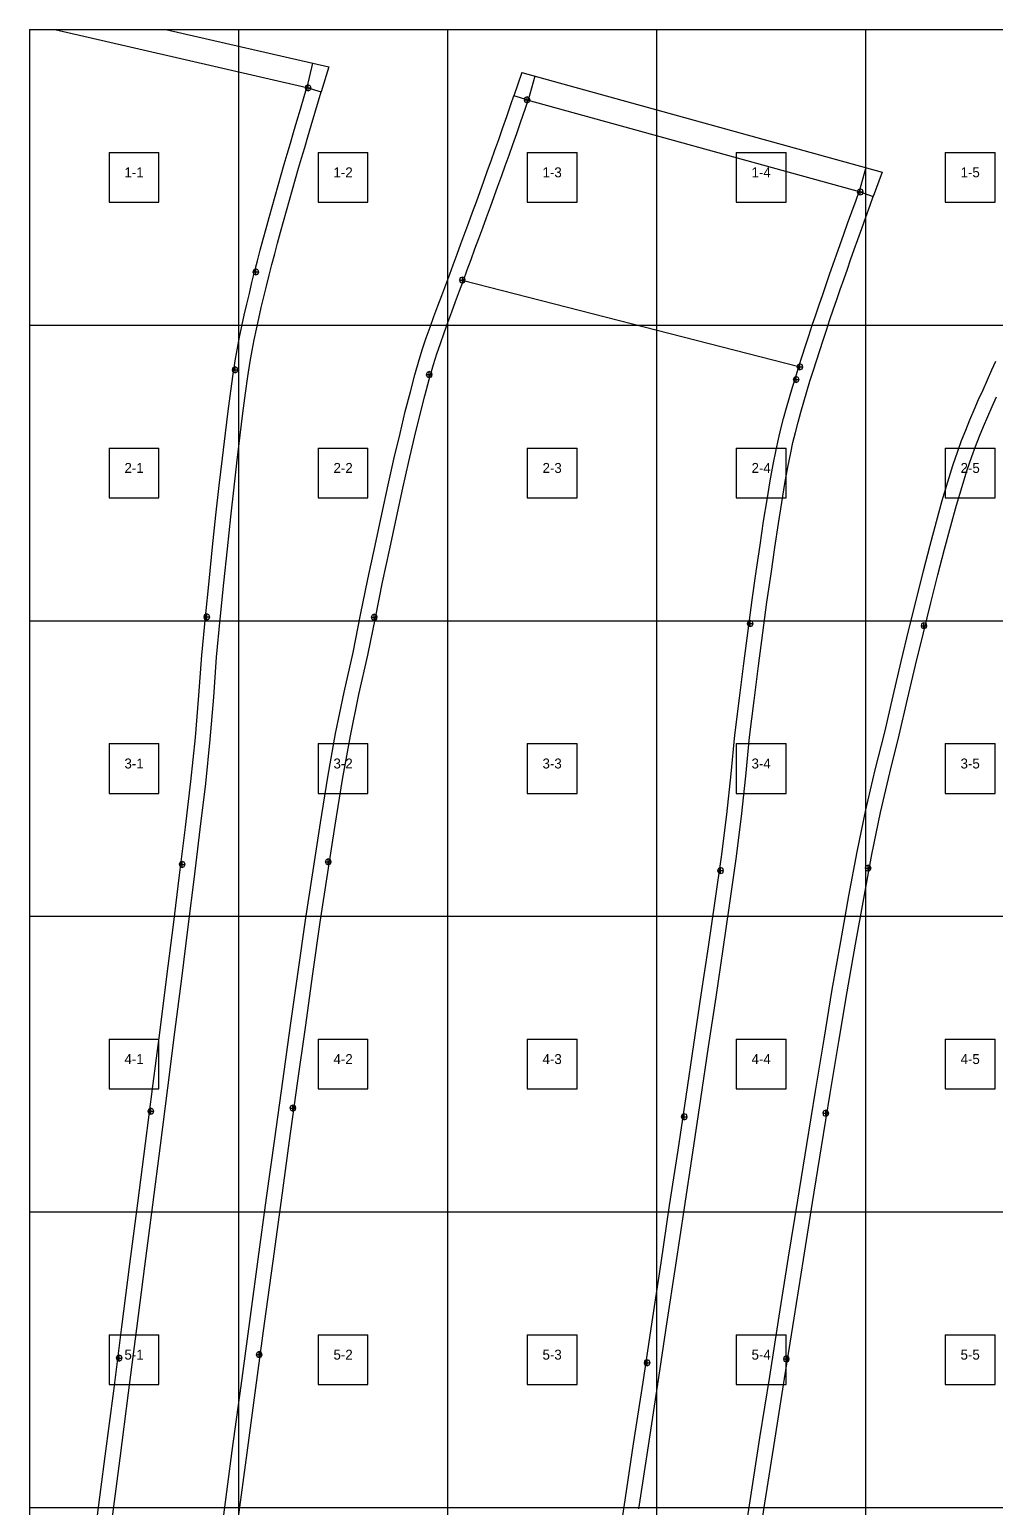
# Model space of a CAD drawing. Header units: metres. Extents: x 0 to 4830, y -2970 to 0.
# Drawn here: x 0 to 970, y -1485 to 0 of the extents above; entities that cross this region are included whole.
import ezdxf
from ezdxf.enums import TextEntityAlignment as Align

# ---------------------------------------------------------------- set-up
doc = ezdxf.new("R2010")
doc.units = ezdxf.units.M
doc.layers.add('default', color=7, linetype='Continuous')
doc.layers.add('TEXTLAYER', color=7, linetype='Continuous')

msp = doc.modelspace()

# ---------------------------------------------------------------- linework, layer by layer
at = {"color": 9}
for p, q in [((0, 0), (210, 0)), ((0, 0), (0, -297)), ((210, 0), (210, -297)), ((210, 0), (420, 0)), ((210, 0), (210, -297)), ((420, 0), (420, -297)), ((420, 0), (630, 0)), ((420, 0), (420, -297)), ((630, 0), (630, -297)), ((630, 0), (840, 0)), ((630, 0), (630, -297)), ((840, 0), (840, -297)), ((840, 0), (1050, 0)), ((840, 0), (840, -297)), ((80, -123.5), (130, -123.5)), ((80, -123.5), (80, -173.5)), ((130, -173.5), (130, -123.5)), ((290, -123.5), (340, -123.5)), ((290, -123.5), (290, -173.5)), ((340, -173.5), (340, -123.5)), ((500, -123.5), (550, -123.5)), ((500, -123.5), (500, -173.5)), ((550, -173.5), (550, -123.5)), ((710, -123.5), (760, -123.5)), ((710, -123.5), (710, -173.5)), ((760, -173.5), (760, -123.5)), ((920, -123.5), (970, -123.5)), ((920, -123.5), (920, -173.5)), ((970, -173.5), (970, -123.5)), ((80, -173.5), (130, -173.5)), ((290, -173.5), (340, -173.5)), ((500, -173.5), (550, -173.5)), ((710, -173.5), (760, -173.5)), ((920, -173.5), (970, -173.5)), ((0, -297), (210, -297)), ((0, -297), (210, -297)), ((0, -297), (0, -594)), ((210, -297), (420, -297)), ((210, -297), (210, -594)), ((210, -297), (420, -297)), ((210, -297), (210, -594)), ((420, -297), (630, -297)), ((420, -297), (420, -594)), ((420, -297), (630, -297)), ((420, -297), (420, -594)), ((630, -297), (840, -297)), ((630, -297), (630, -594)), ((630, -297), (840, -297)), ((630, -297), (630, -594)), ((840, -297), (1050, -297)), ((840, -297), (840, -594)), ((840, -297), (1050, -297)), ((840, -297), (840, -594)), ((80, -420.5), (130, -420.5)), ((80, -420.5), (80, -470.5)), ((130, -470.5), (130, -420.5)), ((290, -420.5), (340, -420.5)), ((290, -420.5), (290, -470.5)), ((340, -470.5), (340, -420.5)), ((500, -420.5), (550, -420.5)), ((500, -420.5), (500, -470.5)), ((550, -470.5), (550, -420.5)), ((710, -420.5), (760, -420.5)), ((710, -420.5), (710, -470.5)), ((760, -470.5), (760, -420.5)), ((920, -420.5), (970, -420.5)), ((920, -420.5), (920, -470.5)), ((970, -470.5), (970, -420.5)), ((80, -470.5), (130, -470.5)), ((290, -470.5), (340, -470.5)), ((500, -470.5), (550, -470.5)), ((710, -470.5), (760, -470.5)), ((920, -470.5), (970, -470.5)), ((0, -594), (210, -594)), ((0, -594), (210, -594)), ((0, -594), (0, -891)), ((210, -594), (420, -594)), ((210, -594), (210, -891)), ((210, -594), (420, -594)), ((210, -594), (210, -891)), ((420, -594), (630, -594)), ((420, -594), (420, -891)), ((420, -594), (630, -594)), ((420, -594), (420, -891)), ((630, -594), (840, -594)), ((630, -594), (630, -891)), ((630, -594), (840, -594)), ((630, -594), (630, -891)), ((840, -594), (1050, -594)), ((840, -594), (840, -891)), ((840, -594), (1050, -594)), ((840, -594), (840, -891)), ((80, -717.5), (130, -717.5)), ((80, -717.5), (80, -767.5)), ((130, -767.5), (130, -717.5)), ((290, -717.5), (340, -717.5)), ((290, -717.5), (290, -767.5)), ((340, -767.5), (340, -717.5)), ((500, -717.5), (550, -717.5)), ((500, -717.5), (500, -767.5)), ((550, -767.5), (550, -717.5)), ((710, -717.5), (760, -717.5)), ((710, -717.5), (710, -767.5)), ((760, -767.5), (760, -717.5)), ((920, -717.5), (970, -717.5)), ((920, -717.5), (920, -767.5)), ((970, -767.5), (970, -717.5)), ((80, -767.5), (130, -767.5)), ((290, -767.5), (340, -767.5)), ((500, -767.5), (550, -767.5)), ((710, -767.5), (760, -767.5)), ((920, -767.5), (970, -767.5)), ((0, -891), (210, -891)), ((0, -891), (210, -891)), ((0, -891), (0, -1188)), ((210, -891), (420, -891)), ((210, -891), (210, -1188)), ((210, -891), (420, -891)), ((210, -891), (210, -1188)), ((420, -891), (630, -891)), ((420, -891), (420, -1188)), ((420, -891), (630, -891)), ((420, -891), (420, -1188)), ((630, -891), (840, -891)), ((630, -891), (630, -1188)), ((630, -891), (840, -891)), ((630, -891), (630, -1188)), ((840, -891), (1050, -891)), ((840, -891), (840, -1188)), ((840, -891), (1050, -891)), ((840, -891), (840, -1188)), ((80, -1014.5), (130, -1014.5)), ((80, -1014.5), (80, -1064.5)), ((130, -1064.5), (130, -1014.5)), ((290, -1014.5), (340, -1014.5)), ((290, -1014.5), (290, -1064.5)), ((340, -1064.5), (340, -1014.5)), ((500, -1014.5), (550, -1014.5)), ((500, -1014.5), (500, -1064.5)), ((550, -1064.5), (550, -1014.5)), ((710, -1014.5), (760, -1014.5)), ((710, -1014.5), (710, -1064.5)), ((760, -1064.5), (760, -1014.5)), ((920, -1014.5), (970, -1014.5)), ((920, -1014.5), (920, -1064.5)), ((970, -1064.5), (970, -1014.5)), ((80, -1064.5), (130, -1064.5)), ((290, -1064.5), (340, -1064.5)), ((500, -1064.5), (550, -1064.5)), ((710, -1064.5), (760, -1064.5)), ((920, -1064.5), (970, -1064.5)), ((0, -1188), (210, -1188)), ((0, -1188), (210, -1188)), ((0, -1188), (0, -1485)), ((210, -1188), (420, -1188)), ((210, -1188), (210, -1485)), ((210, -1188), (420, -1188)), ((210, -1188), (210, -1485)), ((420, -1188), (630, -1188)), ((420, -1188), (420, -1485)), ((420, -1188), (630, -1188)), ((420, -1188), (420, -1485)), ((630, -1188), (840, -1188)), ((630, -1188), (630, -1485)), ((630, -1188), (840, -1188)), ((630, -1188), (630, -1485)), ((840, -1188), (1050, -1188)), ((840, -1188), (840, -1485)), ((840, -1188), (1050, -1188)), ((840, -1188), (840, -1485)), ((80, -1311.5), (130, -1311.5)), ((80, -1311.5), (80, -1361.5)), ((130, -1361.5), (130, -1311.5)), ((290, -1311.5), (340, -1311.5)), ((290, -1311.5), (290, -1361.5)), ((340, -1361.5), (340, -1311.5)), ((500, -1311.5), (550, -1311.5)), ((500, -1311.5), (500, -1361.5)), ((550, -1361.5), (550, -1311.5)), ((710, -1311.5), (760, -1311.5)), ((710, -1311.5), (710, -1361.5)), ((760, -1361.5), (760, -1311.5)), ((920, -1311.5), (970, -1311.5)), ((920, -1311.5), (920, -1361.5)), ((970, -1361.5), (970, -1311.5)), ((80, -1361.5), (130, -1361.5)), ((290, -1361.5), (340, -1361.5)), ((500, -1361.5), (550, -1361.5)), ((710, -1361.5), (760, -1361.5)), ((920, -1361.5), (970, -1361.5)), ((0, -1485), (210, -1485)), ((0, -1485), (210, -1485)), ((0, -1485), (0, -1782)), ((210, -1485), (420, -1485)), ((210, -1485), (210, -1782)), ((210, -1485), (420, -1485)), ((210, -1485), (210, -1782)), ((420, -1485), (630, -1485)), ((420, -1485), (420, -1782)), ((420, -1485), (630, -1485)), ((420, -1485), (420, -1782)), ((630, -1485), (840, -1485)), ((630, -1485), (630, -1782)), ((630, -1485), (840, -1485)), ((630, -1485), (630, -1782)), ((840, -1485), (1050, -1485)), ((840, -1485), (840, -1782)), ((840, -1485), (1050, -1485)), ((840, -1485), (840, -1782))]:
    msp.add_line(p, q, dxfattribs=at)
at = {"layer": 'default', "color": 7, "linetype": 'Continuous'}
for p, q in [((25.4, 0), (278.7, -58.2)), ((137, 0), (300.6, -37.6)), ((284.3, -33.8), (278.7, -58.2)), ((300.6, -37.6), (293.1, -62.5)), ((494.6, -43.3), (486.6, -66.6)), ((494.6, -43.3), (856.5, -143.2)), ((276, -67.4), (278.7, -58.2)), ((277.7, -56.4), (276.9, -58.5)), ((276.9, -58.5), (277.7, -60.7)), ((276.9, -58.5), (282.9, -58.5)), ((279.9, -55.5), (277.7, -56.4)), ((278.7, -58.2), (293.1, -62.5)), ((282, -56.4), (279.9, -55.5)), ((279.9, -61.5), (279.9, -55.5)), ((282.9, -58.5), (282, -56.4)), ((282, -60.7), (282.9, -58.5)), ((507.6, -46.9), (500.9, -71)), ((272.2, -79.9), (276, -67.4)), ((277.7, -60.7), (279.9, -61.5)), ((279.9, -61.5), (282, -60.7)), ((286.6, -84.1), (290.3, -71.7)), ((290.3, -71.7), (293.1, -62.5)), ((483.6, -75.2), (486.6, -66.6)), ((500.9, -71), (486.6, -66.6)), ((497.7, -68.5), (496.8, -70.6)), ((496.8, -70.6), (497.7, -72.7)), ((496.8, -70.6), (502.8, -70.6)), ((499.8, -67.6), (497.7, -68.5)), ((497.7, -72.7), (499.8, -73.6)), ((497.8, -80), (500.9, -71)), ((501.9, -68.5), (499.8, -67.6)), ((499.8, -73.6), (499.8, -67.6)), ((499.8, -73.6), (501.9, -72.7)), ((500.9, -71), (833.5, -162.8)), ((502.8, -70.6), (501.9, -68.5)), ((501.9, -72.7), (502.8, -70.6)), ((268.6, -92.1), (272.2, -79.9)), ((282.9, -96.4), (286.6, -84.1)), ((475.2, -99.5), (479.4, -87.5)), ((479.4, -87.5), (483.6, -75.2)), ((493.6, -92.3), (497.8, -80)), ((262, -114.3), (265.2, -103.5)), ((265.2, -103.5), (268.6, -92.1)), ((279.6, -107.7), (282.9, -96.4)), ((471.3, -110.6), (475.2, -99.5)), ((489.4, -104.4), (493.6, -92.3)), ((258.8, -125.1), (262, -114.3)), ((273.2, -129.3), (276.4, -118.6)), ((276.4, -118.6), (279.6, -107.7)), ((467.5, -121.3), (471.3, -110.6)), ((481.7, -126.3), (485.4, -115.6)), ((485.4, -115.6), (489.4, -104.4)), ((255.9, -135.1), (258.8, -125.1)), ((270.3, -139.3), (273.2, -129.3)), ((460.2, -141.6), (463.8, -131.8)), ((463.8, -131.8), (467.5, -121.3)), ((477.9, -136.9), (481.7, -126.3)), ((249.7, -156.6), (252.8, -146)), ((252.8, -146), (255.9, -135.1)), ((267.2, -150.1), (270.3, -139.3)), ((456.4, -152.2), (460.2, -141.6)), ((470.5, -157.3), (474.4, -146.7)), ((474.4, -146.7), (477.9, -136.9)), ((840.1, -138.7), (833.5, -162.8)), ((856.5, -143.2), (847.6, -167.9)), ((246.7, -167.3), (249.7, -156.6)), ((261.2, -171.3), (264.2, -160.7)), ((264.2, -160.7), (267.2, -150.1)), ((448.9, -173), (452.7, -162.6)), ((452.7, -162.6), (456.4, -152.2)), ((466.8, -167.7), (470.5, -157.3)), ((830.4, -171.5), (833.5, -162.8)), ((832.5, -161.1), (831.6, -163.2)), ((831.6, -163.2), (837.6, -163.2)), ((831.6, -163.2), (832.5, -165.3)), ((834.6, -160.2), (832.5, -161.1)), ((833.5, -162.8), (847.6, -167.9)), ((836.7, -161.1), (834.6, -160.2)), ((834.6, -166.2), (834.6, -160.2)), ((837.6, -163.2), (836.7, -161.1)), ((836.7, -165.3), (837.6, -163.2)), ((243.6, -178.2), (246.7, -167.3)), ((258.1, -182.2), (261.2, -171.3)), ((445, -183.6), (448.9, -173)), ((459.1, -188.8), (463, -178.1)), ((463, -178.1), (466.8, -167.7)), ((826.1, -183.3), (830.4, -171.5)), ((832.5, -165.3), (834.6, -166.2)), ((834.6, -166.2), (836.7, -165.3)), ((840.2, -188.4), (844.5, -176.5)), ((844.5, -176.5), (847.6, -167.9)), ((237.7, -199.8), (240.7, -188.8)), ((240.7, -188.8), (243.6, -178.2)), ((252.2, -203.7), (255.2, -192.8)), ((255.2, -192.8), (258.1, -182.2)), ((441.2, -194), (445, -183.6)), ((455.3, -199.1), (459.1, -188.8)), ((821.9, -194.9), (826.1, -183.3)), ((836, -200), (840.2, -188.4)), ((234.7, -210.7), (237.7, -199.8)), ((249.2, -214.6), (252.2, -203.7)), ((433.4, -215.2), (437.3, -204.7)), ((437.3, -204.7), (441.2, -194)), ((451.4, -209.8), (455.3, -199.1)), ((814.4, -216.1), (818.1, -205.7)), ((818.1, -205.7), (821.9, -194.9)), ((832.2, -210.8), (836, -200)), ((229, -232.4), (231.8, -221.6)), ((231.8, -221.6), (234.7, -210.7)), ((246.3, -225.4), (249.2, -214.6)), ((429.6, -225.8), (433.4, -215.2)), ((443.6, -231), (447.5, -220.4)), ((447.5, -220.4), (451.4, -209.8)), ((810.8, -226.3), (814.4, -216.1)), ((824.9, -231.3), (828.5, -221.1)), ((828.5, -221.1), (832.2, -210.8)), ((226.1, -243.3), (229, -232.4)), ((240.7, -246.9), (243.5, -236.2)), ((243.5, -236.2), (246.3, -225.4)), ((422.1, -245.9), (425.7, -236.4)), ((425.7, -236.4), (429.6, -225.8)), ((439.8, -241.5), (443.6, -231)), ((803.8, -246.1), (807.4, -235.8)), ((807.4, -235.8), (810.8, -226.3)), ((821.6, -240.8), (824.9, -231.3)), ((223.4, -254.2), (226.1, -243.3)), ((225.2, -241.4), (224.3, -243.6)), ((224.3, -243.6), (225.2, -245.7)), ((224.3, -243.6), (230.3, -243.6)), ((227.3, -240.6), (225.2, -241.4)), ((225.2, -245.7), (227.3, -246.6)), ((229.4, -241.4), (227.3, -240.6)), ((227.3, -246.6), (227.3, -240.6)), ((227.3, -246.6), (229.4, -245.7)), ((230.3, -243.6), (229.4, -241.4)), ((229.4, -245.7), (230.3, -243.6)), ((238, -257.8), (240.7, -246.9)), ((418.1, -256.5), (422.1, -245.9)), ((432.7, -249.5), (431.8, -251.7)), ((431.8, -251.7), (432.7, -253.8)), ((431.8, -251.7), (437.8, -251.7)), ((432, -262.6), (435.9, -252.1)), ((434.8, -248.7), (432.7, -249.5)), ((436.9, -249.5), (434.8, -248.7)), ((434.8, -254.7), (434.8, -248.7)), ((435.9, -252.1), (439.8, -241.5)), ((435.9, -252.1), (772.9, -338.5)), ((437.8, -251.7), (436.9, -249.5)), ((436.9, -253.8), (437.8, -251.7)), ((800.3, -256.2), (803.8, -246.1)), ((814.5, -261.1), (818, -251)), ((818, -251), (821.6, -240.8)), ((218.2, -276.1), (220.8, -265.1)), ((220.8, -265.1), (223.4, -254.2)), ((235.3, -268.6), (238, -257.8)), ((410.2, -277.6), (414.1, -267.1)), ((414.1, -267.1), (418.1, -256.5)), ((428, -273.1), (432, -262.6)), ((432.7, -253.8), (434.8, -254.7)), ((434.8, -254.7), (436.9, -253.8)), ((793.3, -276.7), (796.8, -266.3)), ((796.8, -266.3), (800.3, -256.2)), ((811, -271.2), (814.5, -261.1)), ((215.6, -287), (218.2, -276.1)), ((230.3, -290.3), (232.8, -279.4)), ((232.8, -279.4), (235.3, -268.6)), ((406.3, -288.3), (410.2, -277.6)), ((424.1, -283.6), (428, -273.1)), ((789.9, -286.8), (793.3, -276.7)), ((804.1, -291.5), (807.5, -281.5)), ((807.5, -281.5), (811, -271.2)), ((213.2, -298), (215.6, -287)), ((227.9, -301), (230.3, -290.3)), ((402.4, -299), (406.3, -288.3)), ((416.4, -304.7), (420.2, -294.2)), ((420.2, -294.2), (424.1, -283.6)), ((786.3, -297.2), (789.9, -286.8)), ((800.6, -301.9), (804.1, -291.5)), ((208.8, -320), (210.9, -309)), ((210.9, -309), (213.2, -298)), ((223.6, -322.6), (225.6, -311.8)), ((225.6, -311.8), (227.9, -301)), ((394.9, -320.7), (398.6, -309.8)), ((398.6, -309.8), (402.4, -299)), ((412.7, -315.3), (416.4, -304.7)), ((779.5, -317.9), (782.9, -307.6)), ((782.9, -307.6), (786.3, -297.2)), ((797.2, -312.2), (800.6, -301.9)), ((206.9, -331), (208.8, -320)), ((221.7, -333.4), (223.6, -322.6)), ((391.5, -331.8), (394.9, -320.7)), ((405.7, -336.6), (409.1, -325.9)), ((409.1, -325.9), (412.7, -315.3)), ((776.2, -328.2), (779.5, -317.9)), ((790.5, -332.8), (793.8, -322.5)), ((793.8, -322.5), (797.2, -312.2)), ((204.3, -339.8), (203.4, -341.9)), ((206.4, -338.9), (204.3, -339.8)), ((204.5, -346.4), (206.9, -331)), ((208.5, -339.8), (206.4, -338.9)), ((206.4, -344.9), (206.4, -338.9)), ((209.4, -341.9), (208.5, -339.8)), ((219.3, -348.6), (221.7, -333.4)), ((387, -347.1), (391.5, -331.8)), ((401.4, -351.6), (405.7, -336.6)), ((769.7, -349), (772.9, -338.5)), ((771.9, -336.8), (771, -338.9)), ((771, -338.9), (771.9, -341)), ((771, -338.9), (777, -338.9)), ((774, -335.9), (771.9, -336.8)), ((771.9, -341), (774, -341.9)), ((772.9, -338.5), (776.2, -328.2)), ((776.1, -336.8), (774, -335.9)), ((774, -341.9), (774, -335.9)), ((774, -341.9), (776.1, -341)), ((777, -338.9), (776.1, -336.8)), ((776.1, -341), (777, -338.9)), ((787.2, -343.1), (790.5, -332.8)), ((966.9, -342), (970.9, -333.1)), ((202.1, -363.4), (204.5, -346.4)), ((203.4, -341.9), (204.3, -344)), ((203.4, -341.9), (209.4, -341.9)), ((204.3, -344), (206.4, -344.9)), ((206.4, -344.9), (208.5, -344)), ((208.5, -344), (209.4, -341.9)), ((216.9, -365.5), (219.3, -348.6)), ((382.6, -364), (387, -347.1)), ((397, -368.2), (401.4, -351.6)), ((399.4, -344.6), (398.6, -346.7)), ((398.6, -346.7), (399.4, -348.9)), ((398.6, -346.7), (404.6, -346.7)), ((401.6, -343.7), (399.4, -344.6)), ((399.4, -348.9), (401.6, -349.7)), ((403.7, -344.6), (401.6, -343.7)), ((401.6, -349.7), (401.6, -343.7)), ((401.6, -349.7), (403.7, -348.9)), ((404.6, -346.7), (403.7, -344.6)), ((403.7, -348.9), (404.6, -346.7)), ((766.5, -359.4), (769.7, -349)), ((768, -349.6), (767.1, -351.7)), ((767.1, -351.7), (768, -353.8)), ((767.1, -351.7), (773.1, -351.7)), ((770.1, -348.7), (768, -349.6)), ((768, -353.8), (770.1, -354.7)), ((770.1, -354.7), (770.1, -348.7)), ((772.2, -349.6), (770.1, -348.7)), ((770.1, -354.7), (772.2, -353.8)), ((773.1, -351.7), (772.2, -349.6)), ((772.2, -353.8), (773.1, -351.7)), ((780.9, -363.7), (784, -353.4)), ((784, -353.4), (787.2, -343.1)), ((957.9, -361.9), (962.4, -352)), ((962.4, -352), (966.9, -342)), ((199.4, -383.5), (202.1, -363.4)), ((214.3, -385.4), (216.9, -365.5)), ((377.5, -383.8), (382.6, -364)), ((392, -387.8), (397, -368.2)), ((760.5, -380.2), (763.5, -369.8)), ((763.5, -369.8), (766.5, -359.4)), ((777.8, -374), (780.9, -363.7)), ((953.5, -371.9), (957.9, -361.9)), ((967, -378.8), (971.4, -368.9)), ((196.7, -405.7), (199.4, -383.5)), ((211.6, -407.6), (214.3, -385.4)), ((372.2, -405.8), (377.5, -383.8)), ((757.6, -390.7), (760.5, -380.2)), ((772.1, -394.6), (774.9, -384.3)), ((774.9, -384.3), (777.8, -374)), ((944.7, -392.2), (949.1, -382)), ((949.1, -382), (953.5, -371.9)), ((962.7, -388.8), (967, -378.8)), ((386.7, -409.6), (392, -387.8)), ((754.8, -401.2), (757.6, -390.7)), ((769.4, -404.8), (772.1, -394.6)), ((940.5, -402.4), (944.7, -392.2)), ((954.2, -408.7), (958.4, -398.7)), ((958.4, -398.7), (962.7, -388.8)), ((193.7, -430.7), (196.7, -405.7)), ((208.6, -432.6), (211.6, -407.6)), ((366.4, -430.4), (372.2, -405.8)), ((381, -434.1), (386.7, -409.6)), ((750, -422.3), (752.3, -411.7)), ((752.3, -411.7), (754.8, -401.2)), ((764.7, -425.3), (766.9, -415)), ((766.9, -415), (769.4, -404.8)), ((932.5, -423.5), (936.3, -412.9)), ((936.3, -412.9), (940.5, -402.4)), ((950.2, -418.8), (954.2, -408.7)), ((360.4, -457.5), (366.4, -430.4)), ((747, -437.1), (750, -422.3)), ((761.8, -439.8), (764.7, -425.3)), ((927.5, -438.2), (932.5, -423.5)), ((941.7, -443.3), (946.5, -429)), ((946.5, -429), (950.2, -418.8)), ((190.6, -458.1), (193.7, -430.7)), ((205.5, -459.9), (208.6, -432.6)), ((375, -460.9), (381, -434.1)), ((744.1, -453.4), (747, -437.1)), ((758.9, -456), (761.8, -439.8)), ((922.5, -454.3), (927.5, -438.2)), ((936.8, -459.1), (941.7, -443.3)), ((187.2, -487.9), (190.6, -458.1)), ((202.1, -489.7), (205.5, -459.9)), ((354, -486.9), (360.4, -457.5)), ((740.9, -472.7), (744.1, -453.4)), ((755.7, -475.2), (758.9, -456)), ((916.9, -473.3), (922.5, -454.3)), ((931.2, -477.9), (936.8, -459.1)), ((368.6, -490.2), (375, -460.9)), ((737.5, -494.1), (740.9, -472.7)), ((752.3, -496.5), (755.7, -475.2)), ((911, -494.4), (916.9, -473.3)), ((183.8, -519.9), (187.2, -487.9)), ((198.7, -521.8), (202.1, -489.7)), ((347.2, -518.6), (354, -486.9)), ((925.4, -498.7), (931.2, -477.9)), ((361.9, -521.7), (368.6, -490.2)), ((733.9, -518.1), (737.5, -494.1)), ((748.7, -520.5), (752.3, -496.5)), ((904.7, -518), (911, -494.4)), ((919.1, -522.2), (925.4, -498.7)), ((340, -552.3), (347.2, -518.6)), ((730.1, -544.5), (733.9, -518.1)), ((898, -544), (904.7, -518)), ((180.4, -554.2), (183.8, -519.9)), ((195.3, -556), (198.7, -521.8)), ((354.7, -555.3), (361.9, -521.7)), ((744.9, -546.8), (748.7, -520.5)), ((912.5, -548), (919.1, -522.2)), ((726, -573.2), (730.1, -544.5)), ((740.8, -575.5), (744.9, -546.8)), ((891, -572.3), (898, -544)), ((905.5, -576.1), (912.5, -548)), ((176.8, -590.4), (180.4, -554.2)), ((191.6, -592.3), (195.3, -556)), ((332.6, -588.2), (340, -552.3)), ((347.4, -591), (354.7, -555.3)), ((721.8, -604), (726, -573.2)), ((736.6, -606.3), (740.8, -575.5)), ((883.5, -602.7), (891, -572.3)), ((898, -606.3), (905.5, -576.1)), ((173, -628.7), (176.8, -590.4)), ((175.9, -588.1), (175, -590.2)), ((175, -590.2), (175.9, -592.3)), ((175, -590.2), (181, -590.2)), ((178, -587.2), (175.9, -588.1)), ((175.9, -592.3), (178, -593.2)), ((180.1, -588.1), (178, -587.2)), ((178, -593.2), (178, -587.2)), ((178, -593.2), (180.1, -592.3)), ((181, -590.2), (180.1, -588.1)), ((180.1, -592.3), (181, -590.2)), ((187.8, -630.6), (191.6, -592.3)), ((325.1, -626), (332.6, -588.2)), ((339.8, -628.7), (347.4, -591)), ((344.1, -588.5), (343.2, -590.6)), ((343.2, -590.6), (344.1, -592.7)), ((343.2, -590.6), (349.2, -590.6)), ((346.2, -587.6), (344.1, -588.5)), ((344.1, -592.7), (346.2, -593.6)), ((348.4, -588.5), (346.2, -587.6)), ((346.2, -593.6), (346.2, -587.6)), ((346.2, -593.6), (348.4, -592.7)), ((349.2, -590.6), (348.4, -588.5)), ((348.4, -592.7), (349.2, -590.6)), ((724, -593.8), (721.9, -594.7)), ((726.1, -594.7), (724, -593.8)), ((724, -599.8), (724, -593.8)), ((717.6, -637), (721.8, -604)), ((721.9, -594.7), (721, -596.8)), ((721, -596.8), (721.9, -599)), ((721, -596.8), (727, -596.8)), ((721.9, -599), (724, -599.8)), ((724, -599.8), (726.1, -599)), ((727, -596.8), (726.1, -594.7)), ((726.1, -599), (727, -596.8)), ((732.4, -639.3), (736.6, -606.3)), ((875.6, -635.1), (883.5, -602.7)), ((890.2, -638.6), (898, -606.3)), ((896.5, -596.8), (895.6, -599)), ((895.6, -599), (896.5, -601.1)), ((895.6, -599), (901.6, -599)), ((898.6, -596), (896.5, -596.8)), ((896.5, -601.1), (898.6, -602)), ((900.7, -596.8), (898.6, -596)), ((898.6, -602), (898.6, -596)), ((898.6, -602), (900.7, -601.1)), ((901.6, -599), (900.7, -596.8)), ((900.7, -601.1), (901.6, -599)), ((170.2, -669.1), (173, -628.7)), ((185, -671), (187.8, -630.6)), ((316.1, -665.7), (325.1, -626)), ((330.9, -668.2), (339.8, -628.7)), ((713.2, -672), (717.6, -637)), ((867.5, -669.6), (875.6, -635.1)), ((882.1, -672.8), (890.2, -638.6)), ((728, -674.2), (732.4, -639.3)), ((307.5, -707.4), (316.1, -665.7)), ((322.4, -709.7), (330.9, -668.2)), ((166.6, -711.4), (170.2, -669.1)), ((181.5, -713.3), (185, -671)), ((708.5, -708.9), (713.2, -672)), ((723.4, -711.1), (728, -674.2)), ((859.2, -706), (867.5, -669.6)), ((873.8, -709), (882.1, -672.8)), ((162.1, -755.6), (166.6, -711.4)), ((299.6, -751.2), (307.5, -707.4)), ((314.4, -753.5), (322.4, -709.7)), ((704.9, -747.9), (708.5, -708.9)), ((719.7, -750.1), (723.4, -711.1)), ((849.5, -744), (859.2, -706)), ((864.2, -746.9), (873.8, -709)), ((177, -757.5), (181.5, -713.3)), ((156.6, -801.6), (162.1, -755.6)), ((292.2, -797), (299.6, -751.2)), ((307.1, -799.3), (314.4, -753.5)), ((700.5, -788.6), (704.9, -747.9)), ((715.3, -790.9), (719.7, -750.1)), ((840.2, -784.1), (849.5, -744)), ((854.9, -786.9), (864.2, -746.9)), ((171.5, -803.5), (177, -757.5)), ((831.4, -826.3), (840.2, -784.1)), ((846.2, -828.9), (854.9, -786.9)), ((150.8, -849.6), (156.6, -801.6)), ((284.8, -844.9), (292.2, -797)), ((299.6, -847.1), (307.1, -799.3)), ((695, -831.2), (700.5, -788.6)), ((709.9, -833.4), (715.3, -790.9)), ((165.7, -851.5), (171.5, -803.5)), ((688.7, -875.5), (695, -831.2)), ((823.2, -870.4), (831.4, -826.3)), ((838, -873), (846.2, -828.9)), ((151.2, -836.8), (150.3, -838.9)), ((150.3, -838.9), (151.2, -841.1)), ((150.3, -838.9), (156.3, -838.9)), ((153.3, -835.9), (151.2, -836.8)), ((151.2, -841.1), (153.3, -841.9)), ((155.4, -836.8), (153.3, -835.9)), ((153.3, -841.9), (153.3, -835.9)), ((153.3, -841.9), (155.4, -841.1)), ((156.3, -838.9), (155.4, -836.8)), ((155.4, -841.1), (156.3, -838.9)), ((277.3, -894.8), (284.8, -844.9)), ((298, -834.2), (297.1, -836.3)), ((297.1, -836.3), (298, -838.4)), ((297.1, -836.3), (303.1, -836.3)), ((300.1, -833.3), (298, -834.2)), ((298, -838.4), (300.1, -839.3)), ((302.2, -834.2), (300.1, -833.3)), ((300.1, -839.3), (300.1, -833.3)), ((300.1, -839.3), (302.2, -838.4)), ((303.1, -836.3), (302.2, -834.2)), ((302.2, -838.4), (303.1, -836.3)), ((692.1, -842.9), (691.3, -845.1)), ((691.3, -845.1), (692.1, -847.2)), ((691.3, -845.1), (697.3, -845.1)), ((694.3, -842.1), (692.1, -842.9)), ((696.4, -842.9), (694.3, -842.1)), ((694.3, -848.1), (694.3, -842.1)), ((697.3, -845.1), (696.4, -842.9)), ((696.4, -847.2), (697.3, -845.1)), ((703.5, -877.8), (709.9, -833.4)), ((840.3, -840.5), (839.4, -842.6)), ((839.4, -842.6), (840.3, -844.7)), ((839.4, -842.6), (845.4, -842.6)), ((842.4, -839.6), (840.3, -840.5)), ((840.3, -844.7), (842.4, -845.6)), ((844.6, -840.5), (842.4, -839.6)), ((842.4, -845.6), (842.4, -839.6)), ((842.4, -845.6), (844.6, -844.7)), ((845.4, -842.6), (844.6, -840.5)), ((844.6, -844.7), (845.4, -842.6)), ((144.6, -899.6), (150.8, -849.6)), ((159.5, -901.5), (165.7, -851.5)), ((292.1, -896.9), (299.6, -847.1)), ((692.1, -847.2), (694.3, -848.1)), ((694.3, -848.1), (696.4, -847.2)), ((682, -921.8), (688.7, -875.5)), ((814.9, -916.5), (823.2, -870.4)), ((829.7, -919), (838, -873)), ((696.8, -924), (703.5, -877.8)), ((138, -951.6), (144.6, -899.6)), ((152.9, -953.5), (159.5, -901.5)), ((269.8, -946.7), (277.3, -894.8)), ((284.7, -948.8), (292.1, -896.9)), ((806.5, -964.6), (814.9, -916.5)), ((821.3, -967), (829.7, -919)), ((674.9, -969.9), (682, -921.8)), ((689.8, -972.2), (696.8, -924)), ((262.2, -1000.7), (269.8, -946.7)), ((277.1, -1002.8), (284.7, -948.8)), ((131.1, -1005.6), (138, -951.6)), ((146, -1007.5), (152.9, -953.5)), ((798.2, -1014.6), (806.5, -964.6)), ((667.4, -1020), (674.9, -969.9)), ((682.2, -1022.2), (689.8, -972.2)), ((813, -1017), (821.3, -967)), ((123.9, -1061.6), (131.1, -1005.6)), ((138.8, -1063.5), (146, -1007.5)), ((254.4, -1056.6), (262.2, -1000.7)), ((269.3, -1058.7), (277.1, -1002.8)), ((659.6, -1072.1), (667.4, -1020)), ((674.4, -1074.3), (682.2, -1022.2)), ((789.6, -1066.6), (798.2, -1014.6)), ((804.4, -1069), (813, -1017)), ((116.5, -1119.5), (123.9, -1061.6)), ((131.4, -1121.4), (138.8, -1063.5)), ((246.4, -1114.5), (254.4, -1056.6)), ((261.3, -1116.5), (269.3, -1058.7)), ((780.8, -1120.5), (789.6, -1066.6)), ((795.7, -1122.8), (804.4, -1069)), ((121.9, -1084), (119.8, -1084.8)), ((124, -1084.8), (121.9, -1084)), ((121.9, -1090), (121.9, -1084)), ((262.5, -1081.6), (261.6, -1083.8)), ((261.6, -1083.8), (262.5, -1085.9)), ((261.6, -1083.8), (267.6, -1083.8)), ((264.6, -1080.8), (262.5, -1081.6)), ((266.7, -1081.6), (264.6, -1080.8)), ((264.6, -1086.8), (264.6, -1080.8)), ((267.6, -1083.8), (266.7, -1081.6)), ((266.7, -1085.9), (267.6, -1083.8)), ((651.5, -1126), (659.6, -1072.1)), ((666.3, -1128.3), (674.4, -1074.3)), ((119.8, -1084.8), (118.9, -1087)), ((118.9, -1087), (119.8, -1089.1)), ((118.9, -1087), (124.9, -1087)), ((119.8, -1089.1), (121.9, -1090)), ((121.9, -1090), (124, -1089.1)), ((124.9, -1087), (124, -1084.8)), ((124, -1089.1), (124.9, -1087)), ((262.5, -1085.9), (264.6, -1086.8)), ((264.6, -1086.8), (266.7, -1085.9)), ((655.6, -1090.3), (654.7, -1092.4)), ((654.7, -1092.4), (655.6, -1094.5)), ((654.7, -1092.4), (660.7, -1092.4)), ((657.7, -1089.4), (655.6, -1090.3)), ((655.6, -1094.5), (657.7, -1095.4)), ((657.7, -1095.4), (657.7, -1089.4)), ((659.9, -1090.3), (657.7, -1089.4)), ((657.7, -1095.4), (659.9, -1094.5)), ((660.7, -1092.4), (659.9, -1090.3)), ((659.9, -1094.5), (660.7, -1092.4)), ((797.8, -1086.9), (796.9, -1089)), ((796.9, -1089), (797.8, -1091.1)), ((796.9, -1089), (802.9, -1089)), ((799.9, -1086), (797.8, -1086.9)), ((797.8, -1091.1), (799.9, -1092)), ((802.1, -1086.9), (799.9, -1086)), ((799.9, -1092), (799.9, -1086)), ((799.9, -1092), (802.1, -1091.1)), ((802.9, -1089), (802.1, -1086.9)), ((802.1, -1091.1), (802.9, -1089)), ((108.8, -1179.2), (116.5, -1119.5)), ((123.7, -1181.1), (131.4, -1121.4)), ((238.2, -1174.1), (246.4, -1114.5)), ((253.1, -1176.2), (261.3, -1116.5)), ((643, -1181.8), (651.5, -1126)), ((657.9, -1184), (666.3, -1128.3)), ((771.9, -1176.2), (780.8, -1120.5)), ((786.7, -1178.5), (795.7, -1122.8)), ((100.9, -1240.6), (108.8, -1179.2)), ((115.8, -1242.5), (123.7, -1181.1)), ((229.8, -1235.5), (238.2, -1174.1)), ((244.7, -1237.5), (253.1, -1176.2)), ((634.4, -1239.3), (643, -1181.8)), ((649.2, -1241.6), (657.9, -1184)), ((762.6, -1233.6), (771.9, -1176.2)), ((777.4, -1236), (786.7, -1178.5)), ((92.8, -1303.5), (100.9, -1240.6)), ((107.7, -1305.4), (115.8, -1242.5)), ((221.3, -1298.3), (229.8, -1235.5)), ((236.1, -1300.3), (244.7, -1237.5)), ((625.4, -1298.5), (634.4, -1239.3)), ((640.3, -1300.7), (649.2, -1241.6)), ((753.2, -1292.7), (762.6, -1233.6)), ((768, -1295), (777.4, -1236)), ((84.5, -1367.9), (92.8, -1303.5)), ((99.4, -1369.8), (107.7, -1305.4)), ((212.6, -1362.7), (221.3, -1298.3)), ((227.4, -1364.7), (236.1, -1300.3)), ((616.3, -1359.1), (625.4, -1298.5)), ((631.1, -1361.3), (640.3, -1300.7)), ((743.6, -1353.3), (753.2, -1292.7)), ((758.4, -1355.6), (768, -1295)), ((87.9, -1332.8), (87, -1334.9)), ((87, -1334.9), (87.9, -1337)), ((87, -1334.9), (93, -1334.9)), ((90, -1331.9), (87.9, -1332.8)), ((92.1, -1332.8), (90, -1331.9)), ((90, -1337.9), (90, -1331.9)), ((93, -1334.9), (92.1, -1332.8)), ((92.1, -1337), (93, -1334.9)), ((228.6, -1329.3), (227.7, -1331.5)), ((227.7, -1331.5), (228.6, -1333.6)), ((227.7, -1331.5), (233.7, -1331.5)), ((230.7, -1328.5), (228.6, -1329.3)), ((228.6, -1333.6), (230.7, -1334.5)), ((232.8, -1329.3), (230.7, -1328.5)), ((230.7, -1334.5), (230.7, -1328.5)), ((230.7, -1334.5), (232.8, -1333.6)), ((233.7, -1331.5), (232.8, -1329.3)), ((232.8, -1333.6), (233.7, -1331.5)), ((758.2, -1333.7), (757.3, -1335.8)), ((757.3, -1335.8), (758.2, -1337.9)), ((757.3, -1335.8), (763.3, -1335.8)), ((760.3, -1332.8), (758.2, -1333.7)), ((762.5, -1333.7), (760.3, -1332.8)), ((760.3, -1338.8), (760.3, -1332.8)), ((763.3, -1335.8), (762.5, -1333.7)), ((762.5, -1337.9), (763.3, -1335.8)), ((87.9, -1337), (90, -1337.9)), ((90, -1337.9), (92.1, -1337)), ((618.3, -1337.5), (617.4, -1339.6)), ((617.4, -1339.6), (618.3, -1341.7)), ((617.4, -1339.6), (623.4, -1339.6)), ((620.4, -1336.6), (618.3, -1337.5)), ((618.3, -1341.7), (620.4, -1342.6)), ((622.6, -1337.5), (620.4, -1336.6)), ((620.4, -1342.6), (620.4, -1336.6)), ((620.4, -1342.6), (622.6, -1341.7)), ((623.4, -1339.6), (622.6, -1337.5)), ((622.6, -1341.7), (623.4, -1339.6)), ((758.2, -1337.9), (760.3, -1338.8)), ((760.3, -1338.8), (762.5, -1337.9)), ((203.7, -1428.3), (212.6, -1362.7)), ((218.6, -1430.3), (227.4, -1364.7)), ((606.9, -1421.1), (616.3, -1359.1)), ((621.7, -1423.3), (631.1, -1361.3)), ((733.8, -1415.2), (743.6, -1353.3)), ((748.6, -1417.6), (758.4, -1355.6)), ((76, -1433.6), (84.5, -1367.9)), ((90.9, -1435.5), (99.4, -1369.8)), ((597.3, -1484.4), (606.9, -1421.1)), ((612.2, -1486.6), (621.7, -1423.3)), ((723.9, -1478.5), (733.8, -1415.2)), ((738.7, -1480.8), (748.6, -1417.6)), ((67.4, -1500.4), (76, -1433.6)), ((82.3, -1502.3), (90.9, -1435.5)), ((194.8, -1495.1), (203.7, -1428.3)), ((209.6, -1497.1), (218.6, -1430.3)), ((587.6, -1548.8), (597.3, -1484.4)), ((713.8, -1542.9), (723.9, -1478.5)), ((728.6, -1545.2), (738.7, -1480.8))]:
    msp.add_line(p, q, dxfattribs=at)

# ---------------------------------------------------------------- texts
at = {"layer": 'TEXTLAYER', "color": 1}
for s, p in [('1-1', (105, -148.5)), ('1-2', (315, -148.5)), ('1-3', (525, -148.5)), ('1-4', (735, -148.5)), ('1-5', (945, -148.5)), ('2-1', (105, -445.5)), ('2-2', (315, -445.5)), ('2-3', (525, -445.5)), ('2-4', (735, -445.5)), ('2-5', (945, -445.5)), ('3-1', (105, -742.5)), ('3-2', (315, -742.5)), ('3-3', (525, -742.5)), ('3-4', (735, -742.5)), ('3-5', (945, -742.5)), ('4-1', (105, -1039.5)), ('4-2', (315, -1039.5)), ('4-3', (525, -1039.5)), ('4-4', (735, -1039.5)), ('4-5', (945, -1039.5)), ('5-1', (105, -1336.5)), ('5-2', (315, -1336.5)), ('5-3', (525, -1336.5)), ('5-4', (735, -1336.5)), ('5-5', (945, -1336.5))]:
    msp.add_text(s, height=10, dxfattribs=at).set_placement(p, align=Align.CENTER)

doc.saveas('drawing.dxf')
